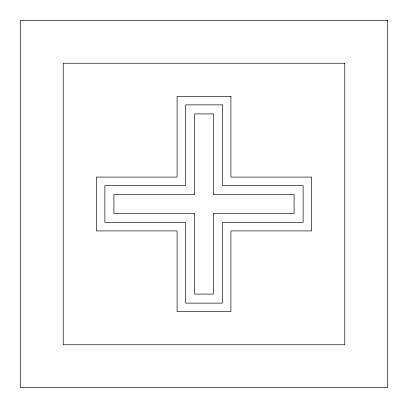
<?xml version="1.0" encoding="UTF-8"?>
<svg xmlns="http://www.w3.org/2000/svg" width="408" height="408" viewBox="0 0 408 408"><rect width="100%" height="100%" fill="white"/><g stroke="black" fill="none" stroke-linecap="round" stroke-linejoin="round"><path stroke-width="0.61" d="M387.6 20.4L20.4 20.4L20.4 387.6L387.6 387.6L387.6 20.4M344.77 63.23L63.23 63.23L63.23 344.77L344.77 344.77L344.77 63.23M230.913 96.344L177.087 96.344L177.087 177.087L96.344 177.087L96.344 230.913L177.087 230.913L177.087 311.656L230.913 311.656L230.913 230.913L311.656 230.913L311.656 177.087L230.913 177.087L230.913 96.344M222.386 104.876L185.614 104.876L185.614 185.614L104.876 185.614L104.876 222.386L185.614 222.386L185.614 303.124L222.386 303.124L222.386 222.386L303.124 222.386L303.124 185.614L222.386 185.614L222.386 104.876M213.318 113.939L194.682 113.939L194.682 194.682L113.939 194.682L113.939 213.318L194.682 213.318L194.682 294.061L213.318 294.061L213.318 213.318L294.061 213.318L294.061 194.682L213.318 194.682L213.318 113.939"/></g></svg>
